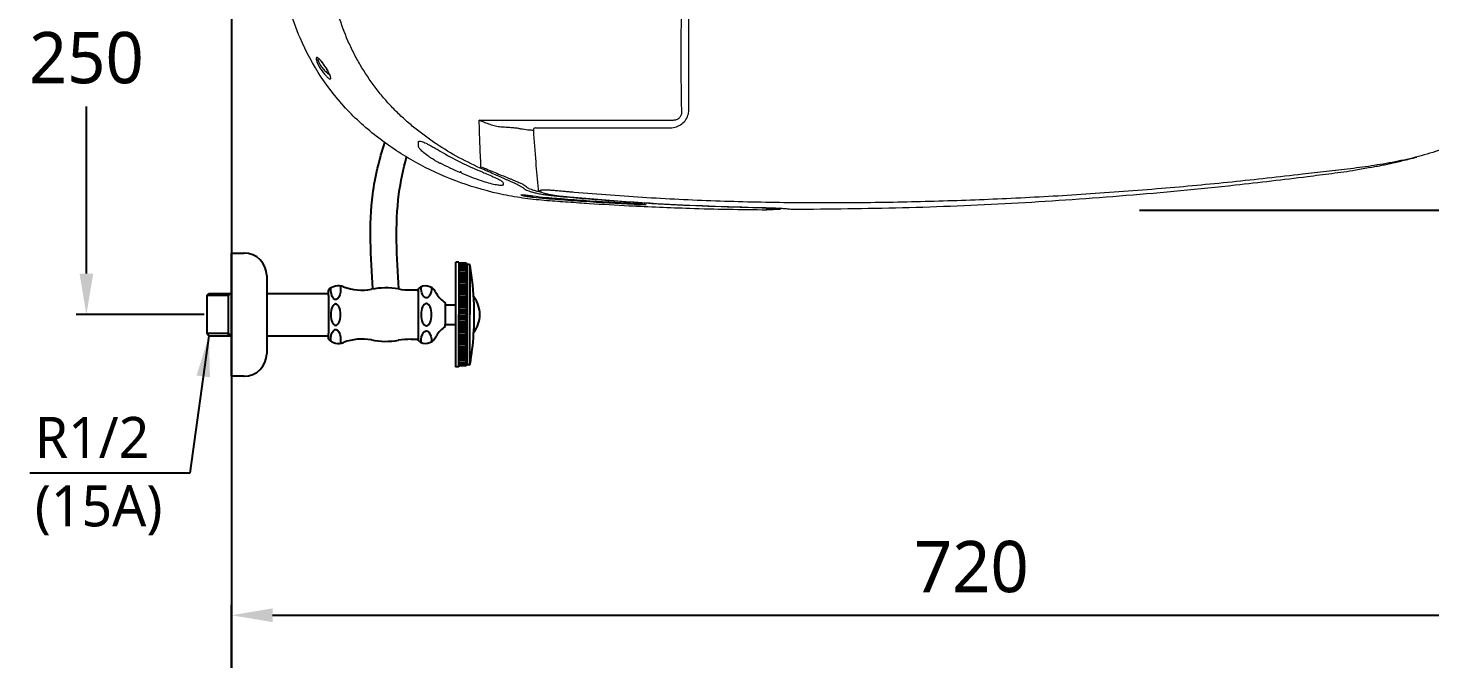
# Model space of a CAD drawing. Extents: x 1268 to 7307, y -579 to 1973.
# Drawn here: x 4573 to 5255, y 775 to 1082 of the extents above; entities that cross this region are included whole.
import ezdxf

# ---------------------------------------------------------------- set-up
doc = ezdxf.new("R2010")
doc.units = 0
doc.header["$LTSCALE"] = 20
doc.header["$MEASUREMENT"] = 0
doc.layers.get('0').update_dxf_attribs({"linetype": 'CONTINUOUS'})
doc.layers.get('DEFPOINTS').update_dxf_attribs({"linetype": 'CONTINUOUS'})
for name, color, linetype in [('2', 2, 'CONTINUOUS'), ('4', 4, 'CONTINUOUS'), ('6', 6, 'CONTINUOUS')]:
    doc.layers.add(name, color=color, linetype=linetype)
doc.styles.add('ROMANS', font='NanumGothic.ttf', dxfattribs={"height": 10.144927})
doc.styles.get("Standard").update_dxf_attribs({"font": 'NanumGothic.ttf'})
doc.dimstyles.get("Standard").update_dxf_attribs({"dimtxt": 2.7, "dimasz": 2.5, "dimexe": 1.5, "dimexo": 1.5, "dimgap": 1.5, "dimtad": 1, "dimdec": 0, "dimlfac": 10, "dimzin": 0, "dimdsep": 46, "dimtxsty": 'Standard', "dimcen": 0, "dimclrt": 2, "dimadec": 0, "dimazin": 0, "dimtfac": 1, "dimtdec": 0, "dimtmove": 0, "dimatfit": 3, "dimfxl": 0, "dimtolj": 1, "dimtzin": 0, "dimarcsym": 0})

# ---------------------------------------------------------------- blocks, each defined once
blk = doc.blocks.new('*D23')
at = {"color": 3, "lineweight": -2}
for p, q in [((4672.23, 547.87), (4672.23, 801.09)), ((5392.23, 570.65), (5392.23, 801.09)), ((4692.23, 796.09), (5372.23, 796.09))]:
    blk.add_line(p, q, dxfattribs=at)
at = {"color": 3}
for points in [[(4692.23, 799.42), (4692.23, 792.76), (4672.23, 796.09)], [(5372.23, 799.42), (5372.23, 792.76), (5392.23, 796.09)]]:
    blk.add_solid(points, dxfattribs=at)
at = {"layer": 'DEFPOINTS', "color": 0}
for p in [(5392.23, 796.09), (5392.23, 569.15), (4672.23, 546.37)]:
    blk.add_point(p, dxfattribs=at)
at = {"color": 2, "insert": (5032.23, 819.64), "char_height": 25, "attachment_point": 5}
blk.add_mtext('\\A1;720', dxfattribs=at)
blk = doc.blocks.new('*D14')
at = {"color": 3, "lineweight": -2}
for p, q in [((4672.69, 1192.47), (4596.62, 1192.47)), ((4601.62, 1172.47), (4601.62, 1091.08)), ((4601.62, 962.47), (4601.62, 1043.86)), ((4658.85, 942.47), (4596.62, 942.47))]:
    blk.add_line(p, q, dxfattribs=at)
at = {"color": 3}
for points in [[(4598.29, 1172.47), (4604.95, 1172.47), (4601.62, 1192.47)], [(4598.29, 962.47), (4604.95, 962.47), (4601.62, 942.47)]]:
    blk.add_solid(points, dxfattribs=at)
at = {"layer": 'DEFPOINTS', "color": 0}
for p in [(4674.19, 1192.47), (4601.62, 942.47), (4660.35, 942.47)]:
    blk.add_point(p, dxfattribs=at)
at = {"color": 2, "insert": (4601.62, 1067.47), "char_height": 25, "attachment_point": 5}
blk.add_mtext('\\A1;250', dxfattribs=at)
blk = doc.blocks.new('*D21')
at = {"color": 3, "lineweight": -2}
for p, q in [((5113.72, 1392.47), (5522.36, 1392.47)), ((5517.36, 1372.47), (5517.36, 1216.45)), ((5517.36, 1013.38), (5517.36, 1169.41)), ((5113.96, 993.38), (5522.36, 993.38))]:
    blk.add_line(p, q, dxfattribs=at)
at = {"color": 3}
for points in [[(5514.03, 1372.47), (5520.69, 1372.47), (5517.36, 1392.47)], [(5514.03, 1013.38), (5520.69, 1013.38), (5517.36, 993.38)]]:
    blk.add_solid(points, dxfattribs=at)
at = {"layer": 'DEFPOINTS', "color": 0}
for p in [(5112.22, 1392.47), (5112.46, 993.38), (5517.36, 993.38)]:
    blk.add_point(p, dxfattribs=at)
at = {"color": 2, "insert": (5517.36, 1192.93), "char_height": 25, "attachment_point": 5}
blk.add_mtext('\\A1;400', dxfattribs=at)
blk = doc.blocks.new('A$C2ADB0934')
at = {"color": 7, "linetype": 'Continuous', "lineweight": 15}
for p, q in [((104.27, 18.48, 0), (104.27, 18.47, 0)), ((105.39, 17.99, 0), (105.39, 18, 0)), ((253.81, 0, 0), (253.81, 0.7, 0))]:
    blk.add_line(p, q, dxfattribs=at)
at = {"color": 7, "linetype": 'Continuous', "lineweight": 15, "elevation": 0, "flags": 128}
for points in [[(94.85, 22.76), (94.86, 22.78), (94.88, 22.81), (94.9, 22.85), (94.93, 22.91), (94.94, 22.93)], [(189.1, 2.71), (189.1, 2.72), (189.1, 2.76), (189.1, 2.8), (189.11, 2.87), (189.11, 2.94), (189.11, 3.02), (189.12, 3.12), (189.12, 3.21)]]:
    blk.add_lwpolyline(points, dxfattribs=at)
at = {"color": 7, "linetype": 'Continuous', "lineweight": 15}
for centre, radius, start, end in [((141.17, 39.05, 0), 1, 89.99875, 184.40332), ((110.98, 22.68, 0), 3.99, 326.4274, 337.47053), ((104.47, 18.94, 0), 0.499, 246.72946, 0.5063), ((104.46, 18.93, 0), 0.5, 246.59819, 0.01081), ((105.58, 18.45, 0), 0.494, 179.14456, 247.73566), ((105.58, 18.45, 0), 0.5, 180.00401, 247.0697), ((148.14, 7.56, 0), 0.872, 317.84667, 353.63914), ((217.7, 1.76, 0), 28.64, 176.9311, 177.03071), ((246.74, 1.41, 0), 0.344, 309.10167, 352.11569), ((259.62, 1.5, 0), 1, 269.86805, 332.33261)]:
    blk.add_arc(centre, radius, start, end, dxfattribs=at)
for points, knots in [([(26.68, 83.82, 0), (24.73, 88.38, 0), (21.29, 97.99, 0), (18.67, 110.38, 0), (17.45, 120.17, 0), (16.38, 129.78, 0), (14.14, 156.2, 0), (13.33, 180.34, 0), (13.29, 199.54, 0)], [0, 0, 0, 0, 0.125, 0.25, 0.3125, 0.375, 0.5, 1, 1, 1, 1]), ([(114.31, 20.47, 0), (110.3, 22.25, 0), (106.4, 24.21, 0), (98.84, 28.44, 0), (95.17, 30.72, 0), (88.05, 35.6, 0), (84.6, 38.2, 0), (79.6, 42.34, 0), (77.96, 43.77, 0), (74.77, 46.73, 0), (73.21, 48.27, 0), (70.92, 50.65, 0), (70.17, 51.46, 0), (68.7, 53.09, 0), (67.98, 53.92, 0), (65.85, 56.42, 0), (64.48, 58.13, 0), (60.55, 63.34, 0), (58.13, 66.96, 0), (54.83, 72.61, 0), (53.78, 74.52, 0), (52.29, 77.45, 0), (51.81, 78.44, 0), (50.87, 80.43, 0), (50.41, 81.43, 0), (48.2, 86.48, 0), (46.69, 90.59, 0), (44.16, 98.93, 0), (43.14, 103.16, 0), (41.97, 109.61, 0), (41.65, 111.77, 0), (41.32, 114.5, 0), (41.26, 115.05, 0), (41.14, 116.14, 0), (41.08, 116.69, 0), (40.9, 118.33, 0), (40.79, 119.42, 0), (39.78, 129.27, 0), (39.03, 138.04, 0), (37.23, 164.36, 0), (36.63, 181.94, 0), (36.63, 199.55, 0)], [0, 0, 0, 0, 0.0625, 0.0625, 0.125, 0.125, 0.1875, 0.1875, 0.21875, 0.21875, 0.25, 0.25, 0.265625, 0.265625, 0.28125, 0.28125, 0.3125, 0.3125, 0.375, 0.375, 0.40625, 0.40625, 0.421875, 0.421875, 0.4375, 0.4375, 0.5, 0.5, 0.5625, 0.5625, 0.59375, 0.59375, 0.601563, 0.601563, 0.609375, 0.609375, 0.625, 0.625, 0.75, 0.75, 1, 1, 1, 1]), ([(672.15, 199.55, 0), (672.05, 192.35, 0), (671.83, 177.95, 0), (670.21, 158.76, 0), (668.23, 141.96, 0), (666, 127.57, 0), (663.46, 115.02, 0), (660.47, 104.4, 0), (657.13, 95.65, 0), (653.03, 87.14, 0), (648.22, 79.02, 0), (642.78, 71.41, 0), (636.74, 64.29, 0), (630.03, 57.66, 0), (622.3, 51.22, 0), (613.65, 45.1, 0), (604.04, 39.29, 0), (593.94, 34.2, 0), (583.32, 29.82, 0), (572.28, 26.33, 0), (560.9, 23.68, 0), (549.37, 21.67, 0), (537.75, 20.1, 0), (526.1, 18.78, 0), (506.9, 16.58, 0), (480.16, 13.55, 0), (444.95, 10.32, 0), (408.83, 7.61, 0), (373.36, 5.58, 0), (337.41, 4.21, 0), (301.99, 3.48, 0), (266.51, 3.43, 0), (230.99, 4.2, 0), (195.45, 5.82, 0), (171.8, 7.7, 0), (159.98, 8.65, 0)], [0, 0, 0, 0, 0.034021, 0.068042, 0.090999, 0.113959, 0.136898, 0.151485, 0.166072, 0.181093, 0.196113, 0.210689, 0.225264, 0.24027, 0.255278, 0.27285, 0.290421, 0.308406, 0.326391, 0.344797, 0.363219, 0.381705, 0.400248, 0.418798, 0.43729, 0.491814, 0.546337, 0.604904, 0.663471, 0.719441, 0.775416, 0.831384, 0.887588, 0.943799, 1, 1, 1, 1]), ([(215.85, 49.05, 0), (215.85, 52.87, 0), (215.85, 60.53, 0), (215.85, 72.05, 0), (215.85, 83.58, 0), (215.85, 91.27, 0), (215.85, 95.11, 0)], [0, 0, 0, 0, 0.2504218, 0.5011344, 0.7504278, 1, 1, 1, 1]), ([(167.45, 3.12, 0), (164, 3.34, 0), (157.13, 3.83, 0), (146.76, 4.55, 0), (136.19, 5.57, 0), (115.06, 9.12, 0), (90.99, 17.78, 0), (66.7, 33.1, 0), (44.71, 51.94, 0), (32.32, 70.65, 0), (26.68, 83.82, 0)], [0, 0, 0, 0, 0.0625, 0.125, 0.1875, 0.25, 0.5, 0.625, 0.75, 1, 1, 1, 1]), ([(36, 69.85, 0), (35.82, 70.18, 0), (35.65, 70.5, 0), (35.33, 71.15, 0), (35.19, 71.47, 0), (34.93, 72.09, 0), (34.83, 72.38, 0), (34.71, 72.78, 0), (34.67, 72.91, 0), (34.61, 73.16, 0), (34.58, 73.28, 0), (34.53, 73.6, 0), (34.52, 73.79, 0), (34.56, 74.08, 0), (34.6, 74.19, 0), (34.7, 74.29, 0), (34.74, 74.31, 0), (34.83, 74.34, 0), (34.88, 74.35, 0), (34.99, 74.33, 0), (35.04, 74.32, 0), (35.17, 74.27, 0), (35.24, 74.24, 0), (35.45, 74.11, 0), (35.6, 74, 0), (35.94, 73.71, 0), (36.11, 73.53, 0), (36.48, 73.14, 0), (36.67, 72.92, 0), (37.06, 72.45, 0), (37.26, 72.19, 0), (37.67, 71.66, 0), (37.87, 71.37, 0), (38.29, 70.78, 0), (38.49, 70.48, 0), (38.89, 69.86, 0), (39.1, 69.54, 0), (39.49, 68.9, 0), (39.69, 68.57, 0), (40.06, 67.92, 0), (40.24, 67.6, 0), (40.49, 67.12, 0), (40.57, 66.96, 0), (40.73, 66.65, 0), (40.81, 66.5, 0), (40.95, 66.2, 0), (41.01, 66.06, 0), (41.14, 65.77, 0), (41.2, 65.63, 0), (41.36, 65.23, 0), (41.44, 64.99, 0), (41.55, 64.57, 0), (41.58, 64.38, 0), (41.58, 64.17, 0), (41.57, 64.11, 0), (41.54, 64, 0), (41.52, 63.96, 0), (41.43, 63.86, 0), (41.34, 63.84, 0), (41.11, 63.87, 0), (40.98, 63.92, 0), (40.67, 64.09, 0), (40.5, 64.21, 0), (40.14, 64.49, 0), (39.95, 64.66, 0), (39.55, 65.04, 0), (39.34, 65.25, 0), (38.92, 65.71, 0), (38.7, 65.96, 0), (38.05, 66.74, 0), (37.62, 67.31, 0), (36.99, 68.24, 0), (36.78, 68.55, 0), (36.38, 69.19, 0), (36.19, 69.52, 0), (36, 69.85, 0)], [0, 0, 0, 0, 0.03125, 0.03125, 0.0625, 0.0625, 0.09375, 0.09375, 0.109375, 0.109375, 0.125, 0.125, 0.15625, 0.15625, 0.1875, 0.1875, 0.203125, 0.203125, 0.21875, 0.21875, 0.234375, 0.234375, 0.25, 0.25, 0.28125, 0.28125, 0.3125, 0.3125, 0.34375, 0.34375, 0.375, 0.375, 0.40625, 0.40625, 0.4375, 0.4375, 0.46875, 0.46875, 0.5, 0.5, 0.53125, 0.53125, 0.546875, 0.546875, 0.5625, 0.5625, 0.578125, 0.578125, 0.59375, 0.59375, 0.625, 0.625, 0.65625, 0.65625, 0.671875, 0.671875, 0.6875, 0.6875, 0.71875, 0.71875, 0.75, 0.75, 0.78125, 0.78125, 0.8125, 0.8125, 0.84375, 0.84375, 0.875, 0.875, 0.9375, 0.9375, 0.96875, 0.96875, 1, 1, 1, 1]), ([(35.75, 73.77, 0), (35.69, 73.78, 0), (35.48, 73.82, 0), (35.34, 73.53, 0), (35.4, 72.85, 0), (35.69, 72.13, 0), (36.1, 71.32, 0), (36.42, 70.78, 0), (36.77, 70.27, 0), (36.82, 70.19, 0)], [0, 0, 0, 0, 0.0746942, 0.264675, 0.4693087, 0.6935197, 0.7093087, 0.9539747, 1, 1, 1, 1]), ([(35.62, 73.82, 0), (35.63, 73.81, 0), (35.65, 73.8, 0), (35.92, 73.61, 0), (36.34, 73.22, 0), (36.92, 72.57, 0), (37.61, 71.69, 0), (38.37, 70.61, 0), (38.97, 69.71, 0), (39.28, 69.18, 0), (39.34, 69.08, 0)], [0, 0, 0, 0, 0.068948, 0.171801, 0.295819, 0.441754, 0.60416, 0.776361, 0.955759, 1, 1, 1, 1]), ([(36.82, 70.19, 0), (37.21, 69.67, 0), (38.06, 68.52, 0), (39.38, 67.16, 0), (40.43, 66.24, 0), (40.89, 65.96, 0), (41.05, 65.86, 0)], [0, 0, 0, 0, 0.287835, 0.628768, 0.878146, 1, 1, 1, 1]), ([(39.34, 69.08, 0), (39.53, 68.76, 0), (39.95, 68.08, 0), (40.49, 67.08, 0), (40.94, 66.16, 0), (41.22, 65.44, 0), (41.37, 64.99, 0), (41.38, 64.78, 0), (41.39, 64.81, 0), (41.39, 64.82, 0)], [0, 0, 0, 0, 0.1765826, 0.3757212, 0.5593462, 0.7235186, 0.8609446, 0.9771401, 1, 1, 1, 1]), ([(212.42, 47.77, 0), (212.32, 50.51, 0), (212.26, 53.25, 0), (212.18, 58.74, 0), (212.17, 61.49, 0), (212.17, 64.25, 0)], [0, 0, 0, 0, 0.5, 0.5, 1, 1, 1, 1]), ([(206.85, 40.05, 0), (207.84, 40.14, 0), (209.84, 40.34, 0), (212.51, 41.85, 0), (214.55, 44.08, 0), (215.67, 46.62, 0), (215.8, 48.33, 0), (215.85, 49.05, 0)], [0, 0, 0, 0, 0.211024, 0.422038, 0.633242, 0.84646, 1, 1, 1, 1]), ([(208.34, 43.87, 0), (208.6, 43.87, 0), (208.87, 43.89, 0), (209.39, 43.98, 0), (209.64, 44.05, 0), (210.13, 44.23, 0), (210.37, 44.35, 0), (210.83, 44.62, 0), (211.04, 44.78, 0), (211.43, 45.13, 0), (211.6, 45.33, 0), (211.91, 45.76, 0), (212.04, 45.99, 0), (212.24, 46.47, 0), (212.32, 46.72, 0), (212.41, 47.24, 0), (212.43, 47.5, 0), (212.42, 47.77, 0)], [0, 0, 0, 0, 0.125, 0.125, 0.25, 0.25, 0.375, 0.375, 0.5, 0.5, 0.625, 0.625, 0.75, 0.75, 0.875, 0.875, 1, 1, 1, 1]), ([(113.8, 43.83, 0), (117.75, 43.84, 0), (121.69, 43.84, 0), (129.58, 43.85, 0), (133.52, 43.85, 0), (145.34, 43.86, 0), (153.22, 43.86, 0), (165.04, 43.86, 0), (168.98, 43.86, 0), (176.85, 43.86, 0), (180.79, 43.86, 0), (192.6, 43.86, 0), (200.47, 43.86, 0), (208.34, 43.87, 0)], [0, 0, 0, 0, 0.125, 0.125, 0.25, 0.25, 0.5, 0.5, 0.625, 0.625, 0.75, 0.75, 1, 1, 1, 1]), ([(114.67, 21.15, 0), (114.58, 23.03, 0), (114.5, 24.91, 0), (114.35, 28.68, 0), (114.27, 30.57, 0), (114.05, 36.24, 0), (113.92, 40.03, 0), (113.8, 43.83, 0)], [0, 0, 0, 0, 0.25, 0.25, 0.5, 0.5, 1, 1, 1, 1]), ([(124.33, 40.44, 0), (123.47, 40.47, 0), (122.61, 40.62, 0), (120.87, 41.04, 0), (119.98, 41.32, 0), (118.22, 41.95, 0), (117.34, 42.29, 0), (116.02, 42.85, 0), (115.58, 43.04, 0), (114.91, 43.33, 0), (114.69, 43.43, 0), (114.25, 43.63, 0), (114.03, 43.73, 0), (113.8, 43.83, 0)], [0, 0, 0, 0, 0.25, 0.25, 0.5, 0.5, 0.75, 0.75, 0.875, 0.875, 0.9375, 0.9375, 1, 1, 1, 1]), ([(134.09, 39.49, 0), (133.93, 39.54, 0), (133.73, 39.58, 0), (133.28, 39.68, 0), (133.02, 39.72, 0), (132.14, 39.86, 0), (131.44, 39.94, 0), (130.18, 40.07, 0), (129.73, 40.11, 0), (128.79, 40.18, 0), (128.29, 40.22, 0), (126.7, 40.32, 0), (125.56, 40.38, 0), (124.33, 40.44, 0)], [0, 0, 0, 0, 0.125, 0.125, 0.25, 0.25, 0.5, 0.5, 0.625, 0.625, 0.75, 0.75, 1, 1, 1, 1]), ([(140.2, 38.82, 0), (139.83, 38.83, 0), (138.97, 38.86, 0), (138.08, 38.91, 0), (137.69, 38.95, 0), (137.52, 38.97, 0)], [0, 0, 0, 0, 0.29449, 0.69629, 1, 1, 1, 1]), ([(140.19, 38.98, 0), (140.54, 33.79, 0), (141.19, 24.17, 0), (142.09, 14.61, 0), (142.51, 10.2, 0)], [0, 0, 0, 0, 0.5388285, 1, 1, 1, 1]), ([(141.24, 40.05, 0), (141.23, 40.05, 0), (141.21, 40.05, 0), (141.78, 40.05, 0), (142.88, 40.05, 0), (144.49, 40.05, 0), (146.54, 40.05, 0), (148.97, 40.05, 0), (151.72, 40.05, 0), (154.7, 40.05, 0), (157.85, 40.05, 0), (159.98, 40.05, 0), (161.05, 40.05, 0)], [0, 0, 0, 0, 0.062468, 0.167262, 0.271796, 0.37633, 0.480475, 0.584618, 0.688459, 0.792297, 0.896149, 1, 1, 1, 1]), ([(161.05, 40.05, 0), (168.68, 40.05, 0), (183.95, 40.05, 0), (199.22, 40.05, 0), (206.85, 40.05, 0)], [0, 0, 0, 0, 0.499971, 1, 1, 1, 1]), ([(84.3, 33.2, 0), (84.3, 33.42, 0), (84.3, 33.65, 0), (84.72, 33.58, 0), (84.74, 33.58, 0)], [0, 0, 0, 0, 0.937438, 1, 1, 1, 1]), ([(94.85, 22.76, 0), (94.05, 23.19, 0), (92.57, 23.98, 0), (90.56, 25.21, 0), (88.39, 26.68, 0), (86.29, 28.34, 0), (84.98, 29.69, 0), (84.47, 30.41, 0), (84.41, 30.61, 0), (84.4, 30.67, 0)], [0, 0, 0, 0, 0.156867, 0.289491, 0.42213, 0.654868, 0.859227, 0.962274, 1, 1, 1, 1]), ([(84.74, 33.58, 0), (85.1, 33.55, 0), (85.83, 33.5, 0), (87.65, 32.72, 0), (89.41, 31.84, 0), (91.06, 30.95, 0), (92.88, 29.92, 0), (94.18, 29.15, 0), (94.83, 28.76, 0)], [0, 0, 0, 0, 0.2073087, 0.4267459, 0.5581594, 0.6896871, 0.8448017, 1, 1, 1, 1]), ([(85.03, 33.53, 0), (85.03, 33.52, 0), (85.01, 33.48, 0), (84.94, 33.5, 0), (85.04, 33.5, 0), (85.05, 33.5, 0)], [0, 0, 0, 0, 0.158515, 0.9485, 1, 1, 1, 1]), ([(94.83, 28.76, 0), (98.04, 26.84, 0), (101.32, 25.04, 0), (108.02, 21.69, 0), (111.42, 20.15, 0), (114.89, 18.74, 0)], [0, 0, 0, 0, 0.5, 0.5, 1, 1, 1, 1]), ([(134.3, 11.34, 0), (134.16, 11.44, 0), (133.99, 11.55, 0), (133.61, 11.78, 0), (133.4, 11.9, 0), (132.69, 12.28, 0), (132.13, 12.56, 0), (130.86, 13.16, 0), (130.15, 13.49, 0), (128.98, 14.01, 0), (128.57, 14.2, 0), (127.72, 14.57, 0), (127.29, 14.76, 0), (125.95, 15.35, 0), (125, 15.76, 0), (123.51, 16.41, 0), (123, 16.63, 0), (121.96, 17.08, 0), (121.44, 17.31, 0), (119.85, 18.01, 0), (118.77, 18.49, 0), (116.57, 19.46, 0), (115.45, 19.96, 0), (114.31, 20.47, 0)], [0, 0, 0, 0, 0.0625, 0.0625, 0.125, 0.125, 0.25, 0.25, 0.375, 0.375, 0.4375, 0.4375, 0.5, 0.5, 0.625, 0.625, 0.6875, 0.6875, 0.75, 0.75, 0.875, 0.875, 1, 1, 1, 1]), ([(114.67, 21.15, 0), (115.86, 20.64, 0), (117.03, 20.15, 0), (119.34, 19.19, 0), (120.48, 18.72, 0), (122.71, 17.8, 0), (123.8, 17.35, 0), (125.87, 16.51, 0), (126.86, 16.11, 0), (128.25, 15.54, 0), (128.7, 15.36, 0), (129.58, 15, 0), (130.01, 14.82, 0), (131.23, 14.32, 0), (131.96, 14.01, 0), (133.27, 13.44, 0), (133.85, 13.18, 0), (134.58, 12.82, 0), (134.8, 12.71, 0), (135.19, 12.5, 0), (135.36, 12.4, 0), (135.5, 12.3, 0)], [0, 0, 0, 0, 0.125, 0.125, 0.25, 0.25, 0.375, 0.375, 0.5, 0.5, 0.5625, 0.5625, 0.625, 0.625, 0.75, 0.75, 0.875, 0.875, 0.9375, 0.9375, 1, 1, 1, 1]), ([(269.89, 0.47, 0), (287.63, 0.66, 0), (323.11, 1.03, 0), (376.35, 3.35, 0), (428.55, 6.98, 0), (475.75, 11.43, 0), (509.07, 15.39, 0), (528.63, 17.89, 0), (538.85, 19.21, 0), (545.1, 20.41, 0), (547.47, 20.86, 0)], [0, 0, 0, 0, 0.190383, 0.380766, 0.571672, 0.762578, 0.889422, 0.931764, 0.974102, 1, 1, 1, 1]), ([(547.48, 20.79, 0), (547.96, 20.88, 0), (548.92, 21.06, 0), (550.35, 21.34, 0), (551.71, 21.6, 0), (553.02, 21.87, 0), (554.32, 22.14, 0), (555.89, 22.47, 0), (557.85, 22.89, 0), (560.3, 23.44, 0), (563.23, 24.12, 0), (566.55, 24.92, 0), (568.88, 25.53, 0), (570.09, 25.84, 0)], [0, 0, 0, 0, 0.062037, 0.124161, 0.189584, 0.241634, 0.296239, 0.361028, 0.447489, 0.555714, 0.685672, 0.837327, 1, 1, 1, 1]), ([(114.89, 18.74, 0), (115.72, 18.4, 0), (117.74, 17.56, 0), (120.71, 16.27, 0), (123.31, 15.03, 0), (125, 14.11, 0), (125.22, 13.76, 0), (125.32, 13.61, 0)], [0, 0, 0, 0, 0.160509, 0.394542, 0.615675, 0.828556, 1, 1, 1, 1]), ([(125.23, 12.07, 0), (125.21, 12.05, 0), (125.09, 11.94, 0), (123.99, 11.97, 0), (121.67, 12.32, 0), (118.45, 13.06, 0), (116.1, 13.82, 0), (114.92, 14.2, 0)], [0, 0, 0, 0, 0.029571, 0.259983, 0.499349, 0.749775, 1, 1, 1, 1]), ([(140.07, 6.13, 0), (139.39, 6.22, 0), (138.05, 6.39, 0), (136.27, 6.7, 0), (134.92, 7.01, 0), (134.16, 7.28, 0), (134.07, 7.45, 0), (134.69, 7.49, 0), (135.59, 7.45, 0), (136.38, 7.36, 0), (136.61, 7.34, 0)], [0, 0, 0, 0, 0.135988, 0.271923, 0.408548, 0.544994, 0.679866, 0.812622, 0.944109, 1, 1, 1, 1]), ([(134.66, 7.47, 0), (134.81, 7.47, 0), (135.12, 7.47, 0), (135.79, 7.42, 0), (136.37, 7.36, 0), (136.61, 7.34, 0)], [0, 0, 0, 0, 0.333904, 0.719994, 1, 1, 1, 1]), ([(148.79, 6.97, 0), (147.9, 7.08, 0), (146.13, 7.31, 0), (143.68, 7.73, 0), (141.48, 8.19, 0), (139.56, 8.67, 0), (138.01, 9.17, 0), (136.98, 9.57, 0), (136.61, 9.79, 0), (136.47, 9.86, 0)], [0, 0, 0, 0, 0.152233, 0.304478, 0.456462, 0.60845, 0.762103, 0.915742, 1, 1, 1, 1]), ([(136.61, 7.34, 0), (136.91, 7.31, 0), (137.74, 7.23, 0), (138.99, 7.07, 0), (139.85, 6.95, 0), (140.06, 6.92, 0)], [0, 0, 0, 0, 0.301818, 0.832106, 1, 1, 1, 1]), ([(137.52, 10.91, 0), (137.68, 10.81, 0), (138.06, 10.57, 0), (139.05, 10.14, 0), (140.51, 9.66, 0), (141.99, 9.24, 0), (143.05, 9.01, 0), (143.42, 8.93, 0)], [0, 0, 0, 0, 0.167605, 0.404587, 0.641583, 0.875574, 1, 1, 1, 1]), ([(140.06, 6.92, 0), (142.09, 6.65, 0), (144.12, 6.41, 0), (147.18, 6.11, 0), (148.21, 6.03, 0), (150.25, 5.86, 0), (151.27, 5.78, 0), (156.38, 5.39, 0), (160.46, 5.09, 0), (172.73, 4.24, 0), (180.91, 3.74, 0), (189.1, 3.3, 0)], [0, 0, 0, 0, 0.125, 0.125, 0.1875, 0.1875, 0.25, 0.25, 0.5, 0.5, 1, 1, 1, 1]), ([(142.49, 10.21, 0), (142.49, 10.19, 0), (142.47, 9.98, 0), (142.67, 9.65, 0), (142.93, 9.34, 0), (143.24, 9.12, 0), (143.51, 8.99, 0), (143.64, 8.93, 0)], [0, 0, 0, 0, 0.020114, 0.231044, 0.449339, 0.739717, 1, 1, 1, 1]), ([(143.84, 9.63, 0), (143.7, 9.6, 0), (143.33, 9.53, 0), (143.27, 9.3, 0), (143.45, 9.06, 0), (143.84, 8.88, 0), (143.96, 8.83, 0)], [0, 0, 0, 0, 0.193815, 0.526171, 0.858785, 1, 1, 1, 1]), ([(159.98, 8.65, 0), (159.17, 8.72, 0), (157.56, 8.86, 0), (155.1, 9.09, 0), (152.7, 9.31, 0), (150.4, 9.51, 0), (148.34, 9.66, 0), (146.54, 9.76, 0), (145.11, 9.77, 0), (144.18, 9.73, 0), (143.92, 9.65, 0), (143.84, 9.63, 0)], [0, 0, 0, 0, 0.11173, 0.223453, 0.3422, 0.460936, 0.580622, 0.700302, 0.823648, 0.947005, 1, 1, 1, 1]), ([(143.96, 8.83, 0), (144.09, 8.76, 0), (144.45, 8.58, 0), (145.51, 8.24, 0), (147.02, 7.85, 0), (148.88, 7.48, 0), (151, 7.14, 0), (153.35, 6.85, 0), (155.04, 6.69, 0), (155.89, 6.61, 0)], [0, 0, 0, 0, 0.0911385, 0.244943, 0.3987401, 0.5491355, 0.6995077, 0.8497648, 1, 1, 1, 1]), ([(246.95, 1.15, 0), (230.56, 1.51, 0), (214.18, 2.17, 0), (189.63, 3.62, 0), (181.45, 4.18, 0), (169.2, 5.13, 0), (165.11, 5.46, 0), (158.99, 5.99, 0), (156.95, 6.18, 0), (153.89, 6.46, 0), (152.87, 6.55, 0), (150.83, 6.74, 0), (149.81, 6.85, 0), (148.79, 6.97, 0)], [0, 0, 0, 0, 0.5, 0.5, 0.75, 0.75, 0.875, 0.875, 0.9375, 0.9375, 0.96875, 0.96875, 1, 1, 1, 1]), ([(189.1, 2.71, 0), (180.92, 3.13, 0), (172.74, 3.62, 0), (160.48, 4.45, 0), (156.39, 4.74, 0), (150.26, 5.2, 0), (148.22, 5.36, 0), (144.14, 5.69, 0), (142.1, 5.89, 0), (140.07, 6.13, 0)], [0, 0, 0, 0, 0.5, 0.5, 0.75, 0.75, 0.875, 0.875, 1, 1, 1, 1]), ([(155.89, 6.61, 0), (156.54, 6.55, 0), (159.79, 6.25, 0), (173.45, 5.06, 0), (194.97, 3.5, 0), (222.42, 2.07, 0), (239.45, 1.59, 0), (247.97, 1.35, 0)], [0, 0, 0, 0, 0.02123, 0.10615, 0.445851, 0.722925, 1, 1, 1, 1]), ([(253.81, 0, 0), (241.28, 0.17, 0), (218.91, 0.48, 0), (196.57, 1.53, 0), (186.74, 1.99, 0)], [0, 0, 0, 0, 0.560088, 1, 1, 1, 1]), ([(189.1, 3.3, 0), (189.76, 3.27, 0), (191.08, 3.19, 0), (192.78, 3.05, 0), (193.52, 2.97, 0), (193.85, 2.93, 0)], [0, 0, 0, 0, 0.356241, 0.712471, 1, 1, 1, 1]), ([(191.11, 2.69, 0), (191.56, 2.68, 0), (192.48, 2.66, 0), (193.4, 2.68, 0), (193.89, 2.73, 0), (193.81, 2.81, 0), (193.2, 2.92, 0), (192.14, 3.03, 0), (190.7, 3.15, 0), (189.63, 3.21, 0), (189.1, 3.24, 0)], [0, 0, 0, 0, 0.121118, 0.247856, 0.369654, 0.498676, 0.620679, 0.74845, 0.874134, 1, 1, 1, 1]), ([(189.1, 2.77, 0), (189.25, 2.76, 0), (189.93, 2.73, 0), (190.66, 2.69, 0), (191.1, 2.69, 0), (191.11, 2.69, 0)], [0, 0, 0, 0, 0.220806, 0.984083, 1, 1, 1, 1]), ([(191.1, 2.63, 0), (190.64, 2.64, 0), (189.99, 2.67, 0), (189.3, 2.7, 0), (189.1, 2.71, 0)], [0, 0, 0, 0, 0.702327, 1, 1, 1, 1]), ([(191.11, 2.69, 0), (191.22, 2.68, 0), (191.71, 2.67, 0), (192.46, 2.66, 0), (193.24, 2.67, 0), (193.69, 2.7, 0), (193.89, 2.73, 0), (194.08, 2.79, 0), (194.25, 2.93, 0), (194.34, 3.09, 0), (194.34, 3.2, 0), (194.34, 3.25, 0)], [0, 0, 0, 0, 0.060907, 0.27679, 0.492624, 0.709121, 0.826921, 0.898465, 0.935976, 0.974386, 1, 1, 1, 1]), ([(193.85, 2.93, 0), (194.07, 2.91, 0), (194.47, 2.85, 0), (194.75, 2.79, 0), (194.76, 2.79, 0), (194.77, 2.79, 0)], [0, 0, 0, 0, 0.465314, 0.839642, 1, 1, 1, 1]), ([(194.69, 2.8, 0), (194.75, 2.79, 0), (195.08, 2.74, 0), (195.01, 2.67, 0), (194.68, 2.61, 0), (194.11, 2.6, 0), (193.95, 2.6, 0)], [0, 0, 0, 0, 0.084218, 0.469843, 0.854586, 1, 1, 1, 1]), ([(259.62, 0.5, 0), (259.6, 0.53, 0), (259.5, 0.56, 0), (259.22, 0.6, 0), (259.1, 0.62, 0), (258.83, 0.65, 0), (258.68, 0.67, 0), (258.18, 0.71, 0), (257.77, 0.74, 0), (257.06, 0.79, 0), (256.81, 0.8, 0), (256.27, 0.83, 0), (256, 0.85, 0), (255.12, 0.89, 0), (254.5, 0.92, 0), (253.49, 0.96, 0), (253.14, 0.97, 0), (252.43, 1, 0), (252.06, 1.01, 0), (250.95, 1.04, 0), (250.18, 1.07, 0), (248.6, 1.11, 0), (247.79, 1.13, 0), (246.95, 1.15, 0)], [0, 0, 0, 0, 0.125, 0.125, 0.1875, 0.1875, 0.25, 0.25, 0.375, 0.375, 0.4375, 0.4375, 0.5, 0.5, 0.625, 0.625, 0.6875, 0.6875, 0.75, 0.75, 0.875, 0.875, 1, 1, 1, 1]), ([(247.97, 1.35, 0), (249.18, 1.33, 0), (251.61, 1.27, 0), (254.99, 1.16, 0), (258.02, 1.04, 0), (260.54, 0.92, 0), (262.48, 0.8, 0), (263.55, 0.7, 0), (263.94, 0.64, 0), (264.04, 0.63, 0)], [0, 0, 0, 0, 0.1621, 0.324165, 0.485204, 0.64615, 0.796149, 0.946095, 1, 1, 1, 1]), ([(256.91, 0.65, 0), (256.91, 0.57, 0), (256.91, 0.49, 0), (256.91, 0.41, 0), (256.91, 0.4, 0), (256.91, 0.39, 0), (256.91, 0.38, 0)], [0.02408713, 0.02408713, 0.02408713, 0.02408713, 0.0243277385, 0.0243277385, 0.0243277385, 0.024356683, 0.024356683, 0.024356683, 0.024356683]), ([(256.91, 0.38, 0), (256.91, 0.32, 0), (256.91, 0.27, 0), (256.91, 0.2, 0), (256.91, 0.17, 0), (256.91, 0.17, 0)], [0, 0, 0, 0, 0.5, 0.5, 1, 1, 1, 1]), ([(260.66, 0.8, 0), (260.61, 0.72, 0), (260.56, 0.65, 0), (260.44, 0.51, 0), (260.37, 0.46, 0), (260.13, 0.32, 0), (259.95, 0.26, 0), (259.77, 0.27, 0)], [0, 0, 0, 0, 0.25, 0.25, 0.5, 0.5, 1, 1, 1, 1]), ([(264.04, 0.63, 0), (264.26, 0.6, 0), (264.7, 0.56, 0), (266.12, 0.5, 0), (267.9, 0.47, 0), (269.23, 0.47, 0), (269.89, 0.47, 0)], [0, 0, 0, 0, 0.251746, 0.503496, 0.75512, 1, 1, 1, 1])]:
    blk.add_open_spline(points, degree=3, knots=knots, dxfattribs=at)
for points, degree in [([(212.17, 64.25, 0), (212.17, 74.58, 0), (212.17, 84.94, 0), (212.18, 95.31, 0)], 3), ([(137.52, 38.97, 0), (136.38, 39.14, 0), (135.23, 39.32, 0), (134.09, 39.49, 0)], 3), ([(84.31, 30.96, 0), (84.31, 31.69, 0), (84.3, 32.43, 0), (84.3, 33.2, 0)], 3), ([(84.4, 30.67, 0), (84.31, 30.96, 0)], 1), ([(94.85, 22.96, 0), (97.93, 21.35, 0), (101.08, 19.86, 0), (104.27, 18.48, 0)], 3), ([(105.39, 18, 0), (108.52, 16.67, 0), (111.7, 15.45, 0), (114.91, 14.35, 0)], 3), ([(125.44, 12.23, 0), (125.23, 12.07, 0)], 1), ([(125.44, 13.48, 0), (125.44, 13.05, 0), (125.44, 12.64, 0), (125.44, 12.23, 0)], 3), ([(136.35, 9.93, 0), (135.66, 10.37, 0), (134.98, 10.84, 0), (134.3, 11.34, 0)], 3), ([(135.5, 12.3, 0), (136.18, 11.81, 0), (136.85, 11.34, 0), (137.52, 10.91, 0)], 3), ([(136.47, 9.86, 0), (136.35, 9.93, 0)], 1), ([(186.74, 1.99, 0), (180.31, 2.33, 0), (173.87, 2.7, 0), (167.45, 3.12, 0)], 3), ([(256.91, 0.38, 0), (253.81, 0.44, 0)], 1), ([(256.91, 0.17, 0), (253.81, 0.23, 0)], 1), ([(259.77, 0.27, 0), (256.91, 0.3, 0)], 1), ([(259.77, 0.27, 0), (259.72, 0.34, 0), (259.67, 0.42, 0), (259.62, 0.5, 0)], 3)]:
    blk.add_open_spline(points, degree=degree, dxfattribs=at)

msp = doc.modelspace()

# ---------------------------------------------------------------- linework, layer by layer
at = {"layer": '4'}
for p, q in [((4672.23, 972.47), (4678.23, 972.47)), ((4672.23, 912.47), (4672.23, 972.47)), ((4782.85, 967.97), (4781.35, 967.97)), ((4781.35, 966.97), (4781.35, 967.97)), ((4781.35, 942.47), (4781.35, 966.97)), ((4782.85, 967.77), (4782.85, 967.97)), ((4782.85, 967.77), (4782.85, 942.47)), ((4786.35, 967.06), (4782.85, 967.06)), ((4786.35, 966.06), (4782.85, 966.06)), ((4786.35, 965.06), (4782.85, 965.06)), ((4786.35, 964.06), (4782.85, 964.06)), ((4786.35, 963.06), (4782.85, 963.06)), ((4786.35, 962.06), (4782.85, 962.06)), ((4786.35, 967.47), (4783.15, 967.47)), ((4786.85, 966.97), (4786.35, 967.47)), ((4786.35, 967.47), (4786.35, 942.47)), ((4787.67, 966.97), (4786.85, 966.97)), ((4786.85, 966.97), (4786.85, 942.47)), ((4788.27, 966.47), (4788.27, 942.47)), ((4689.35, 961.47), (4689.35, 923.47)), ((4763.26, 954.47), (4763.26, 955.19)), ((4786.35, 961.06), (4782.85, 961.06)), ((4786.35, 960.06), (4782.85, 960.06)), ((4786.35, 959.06), (4782.85, 959.06)), ((4786.35, 958.06), (4782.85, 958.06)), ((4786.35, 957.06), (4782.85, 957.06)), ((4786.35, 956.06), (4782.85, 956.06)), ((4786.35, 955.06), (4782.85, 955.06)), ((4660.23, 951.72), (4661.23, 952.72)), ((4670.73, 951.72), (4660.23, 951.72)), ((4660.35, 933.22), (4660.35, 951.72)), ((4661.23, 952.72), (4672.23, 952.72)), ((4670.73, 932.22), (4670.73, 952.72)), ((4670.73, 951.72), (4671.73, 952.72)), ((4672.23, 952.1), (4672.23, 932.84)), ((4689.35, 952.72), (4719.35, 952.72)), ((4719.35, 951.72), (4719.35, 954.47)), ((4719.35, 951.72), (4719.35, 933.22)), ((4759.64, 954.5), (4763.26, 954.5)), ((4762.35, 954.47), (4763.26, 954.47)), ((4763.26, 930.47), (4763.26, 954.47)), ((4771.38, 953.79), (4771.93, 952.83)), ((4776.26, 948.2), (4776.26, 947.22)), ((4786.35, 954.06), (4782.85, 954.06)), ((4786.35, 953.06), (4782.85, 953.06)), ((4786.35, 952.06), (4782.85, 952.06)), ((4786.35, 951.06), (4782.85, 951.06)), ((4786.35, 950.06), (4782.85, 950.06)), ((4786.35, 949.06), (4782.85, 949.06)), ((4776.26, 947.22), (4776.26, 937.72)), ((4776.26, 947.22), (4781.35, 947.22)), ((4781.35, 916.97), (4781.35, 942.47)), ((4786.35, 948.06), (4782.85, 948.06)), ((4786.35, 947.06), (4782.85, 947.06)), ((4786.35, 946.06), (4782.85, 946.06)), ((4786.35, 945.06), (4782.85, 945.06)), ((4786.35, 944.06), (4782.85, 944.06)), ((4786.35, 943.06), (4782.85, 943.06)), ((4782.85, 917.17), (4782.85, 942.47)), ((4786.35, 941.88), (4782.85, 941.88)), ((4786.35, 917.47), (4786.35, 942.47)), ((4786.85, 917.97), (4786.85, 942.47)), ((4788.27, 918.47), (4788.27, 942.47)), ((4776.26, 937.72), (4781.35, 937.72)), ((4776.26, 936.74), (4776.26, 937.72)), ((4786.35, 940.88), (4782.85, 940.88)), ((4786.35, 939.88), (4782.85, 939.88)), ((4786.35, 938.88), (4782.85, 938.88)), ((4786.35, 937.88), (4782.85, 937.88)), ((4786.35, 936.88), (4782.85, 936.88)), ((4786.35, 935.88), (4782.85, 935.88)), ((4786.35, 934.88), (4782.85, 934.88)), ((4661.23, 932.22), (4660.23, 933.22)), ((4670.73, 933.22), (4660.23, 933.22)), ((4661.23, 932.22), (4672.23, 932.22)), ((4671.73, 932.22), (4670.73, 933.22)), ((4689.35, 932.22), (4719.35, 932.22)), ((4719.35, 930.47), (4719.35, 933.22)), ((4719.35, 932.22), (4719.35, 932.04)), ((4719.35, 930.47), (4719.35, 932.04)), ((4759.64, 930.47), (4763.26, 930.47)), ((4763.26, 929.75), (4763.26, 930.47)), ((4771.38, 931.15), (4771.93, 932.1)), ((4786.35, 933.88), (4782.85, 933.88)), ((4786.35, 932.88), (4782.85, 932.88)), ((4786.35, 931.88), (4782.85, 931.88)), ((4786.35, 930.88), (4782.85, 930.88)), ((4786.35, 929.88), (4782.85, 929.88)), ((4786.35, 928.88), (4782.85, 928.88)), ((4786.35, 927.88), (4782.85, 927.88)), ((4786.35, 926.88), (4782.85, 926.88)), ((4786.35, 925.88), (4782.85, 925.88)), ((4786.35, 924.91), (4782.85, 924.91)), ((4786.35, 923.91), (4782.85, 923.91)), ((4786.35, 922.91), (4782.85, 922.91)), ((4786.35, 921.91), (4782.85, 921.91)), ((4786.35, 920.91), (4782.85, 920.91)), ((4782.85, 917), (4781.35, 917)), ((4786.35, 919.91), (4782.85, 919.91)), ((4786.35, 918.91), (4782.85, 918.91)), ((4786.35, 917.91), (4782.85, 917.91)), ((4782.85, 917.2), (4782.85, 917)), ((4786.35, 917.5), (4783.15, 917.5)), ((4786.85, 918), (4786.35, 917.5)), ((4787.67, 918), (4786.85, 918)), ((4678.23, 912.47), (4672.23, 912.47))]:
    msp.add_line(p, q, dxfattribs=at)
for centre, radius, start, end in [((4678.23, 961.47), 11, 89.35263, 90), ((4678.35, 961.47), 11, 0, 90), ((4783.15, 967.77), 0.3, 180, 270), ((4787.67, 966.27), 0.7, 9.49341, 90), ((4645.35, 942.47), 145, 1.94314, 9.49341), ((4724.26, 949.48), 7, 69.03386, 134.51294), ((4735.65, 979.23), 24.83, 249.03386, 280.73728), ((4747.35, 917.5), 38, 80.69517, 100.73727), ((4766.74, 951.11), 5.36, 30, 130.43057), ((4759.64, 992.5), 38, 260.69518, 270), ((4784.05, 959.83), 14, 210, 236.19018), ((4779.1, 942.42), 14, 0.24727, 38.21407), ((4645.35, 942.47), 145, 350.50659, 1.94314), ((4779.1, 942.54), 14, 321.78593, 359.75273), ((4784.05, 925.1), 14, 123.80982, 150), ((4724.26, 935.46), 7, 225.5, 290.96614), ((4735.65, 905.74), 24.83, 79.26272, 110.96614), ((4747.35, 967.47), 38, 259.26273, 279.30483), ((4759.64, 892.47), 38, 90, 99.30482), ((4766.74, 933.83), 5.36, 229.56943, 330), ((4678.35, 923.47), 11, 270, 0), ((4783.15, 917.2), 0.3, 90, 180), ((4787.67, 918.7), 0.7, 270, 350.50659), ((4678.23, 923.47), 11, 270, 270.64737)]:
    msp.add_arc(centre, radius, start, end, dxfattribs=at)
at = {"layer": '4', "extrusion": (0, 0, -1)}
for centre, major_axis, ratio, start_param, end_param in [((4722.91, 954.97), (0, -5.22), 0.46009, 4.433611, 7.934688), ((4767.03, 956.06), (0, -5.4), 0.478204, 4.79078, 7.834251), ((4722.91, 930.06), (0, -5.22), 0.46009, 1.472186, 5.009627), ((4767.03, 929.15), (0, -5.4), 0.478204, 1.540108, 4.68362)]:
    msp.add_ellipse(centre, major_axis=major_axis, ratio=ratio, start_param=start_param, end_param=end_param, dxfattribs=at)
for centre, major_axis, ratio in [((4722.91, 942.47), (0, -5.22), 0.46009), ((4767.03, 942.47), (0, -5.4), 0.478204)]:
    msp.add_ellipse(centre, major_axis=major_axis, ratio=ratio, dxfattribs=at)
at = {"layer": '4'}
for points, knots in [([(4741, 954.97), (4740.01, 970.54), (4738.46, 994.87), (4744.17, 1018.04), (4746.8, 1026.28)], [0, 0, 0, 0, 46.247919, 72.239421, 72.239421, 72.239421, 72.239421]), ([(4753.7, 954.97), (4752.71, 970.54), (4751.32, 992.39), (4755.78, 1013.3), (4757.41, 1019.25)], [0, 0, 0, 0, 46.247919, 64.873017, 64.873017, 64.873017, 64.873017])]:
    msp.add_open_spline(points, degree=3, knots=knots, dxfattribs=at)
at = {"layer": '6'}
msp.add_lwpolyline([(5853.76, 1717.5), (4672.23, 1717.5), (4672.23, -207.53)], dxfattribs=at)

# ---------------------------------------------------------------- block references
msp.add_blockref('A$C2ADB0934', (4678.93, 993.38, 0))

# ---------------------------------------------------------------- texts
at = {"layer": '2', "insert": (4576.54, 863.82), "char_height": 20, "attachment_point": 4, "style": 'ROMANS'}
msp.add_mtext('R1/2\\P(15A)', dxfattribs=at)

# ---------------------------------------------------------------- dimensions: what is measured, and where the dimension line sits
dim = msp.add_linear_dim(base=(5517.36, 993.38), p1=(5112.22, 1392.47), p2=(5112.46, 993.38), angle=90, text='400', dimstyle='Standard', override={"dimtxt": 25, "dimasz": 20, "dimexe": 5, "dimgap": 10, "dimtih": 1, "dimtoh": 1, "dimlfac": 1, "dimzin": 12, "dimclrd": 3, "dimclre": 3, "dimazin": 2, "dimarcsym": 1})
dim.commit()
dim.dimension.update_dxf_attribs({"geometry": '*D21', "text_midpoint": (5517.36, 1192.93)})
dim = msp.add_linear_dim(base=(4601.62, 942.47), p1=(4674.19, 1192.47), p2=(4660.35, 942.47), angle=90, dimstyle='Standard', override={"dimtxt": 25, "dimasz": 20, "dimexe": 5, "dimgap": 10, "dimtih": 1, "dimtoh": 1, "dimlfac": 1, "dimzin": 12, "dimclrd": 3, "dimclre": 3, "dimazin": 2, "dimarcsym": 1})
dim.commit()
dim.dimension.update_dxf_attribs({"geometry": '*D14', "text_midpoint": (4601.62, 1067.47)})
dim = msp.add_linear_dim(base=(5392.23, 796.09), p1=(4672.23, 546.37), p2=(5392.23, 569.15), dimstyle='Standard', override={"dimtxt": 25, "dimasz": 20, "dimexe": 5, "dimgap": 10, "dimtih": 1, "dimtoh": 1, "dimlfac": 1, "dimzin": 12, "dimclrd": 3, "dimclre": 3, "dimazin": 2, "dimarcsym": 1})
dim.commit()
dim.dimension.update_dxf_attribs({"geometry": '*D23', "text_midpoint": (5032.23, 796.09), "dimtype": 160})

# ---------------------------------------------------------------- leaders
msp.add_leader([(4661.23, 932.22), (4652.03, 865.35), (4574.13, 865.35)], dimstyle='Standard', override={"dimtxt": 20, "dimasz": 20, "dimexe": 5, "dimgap": 10, "dimtad": 0, "dimlfac": 1, "dimzin": 12, "dimclrd": 3, "dimclre": 3, "dimazin": 2, "dimarcsym": 1})

doc.saveas('drawing.dxf')
